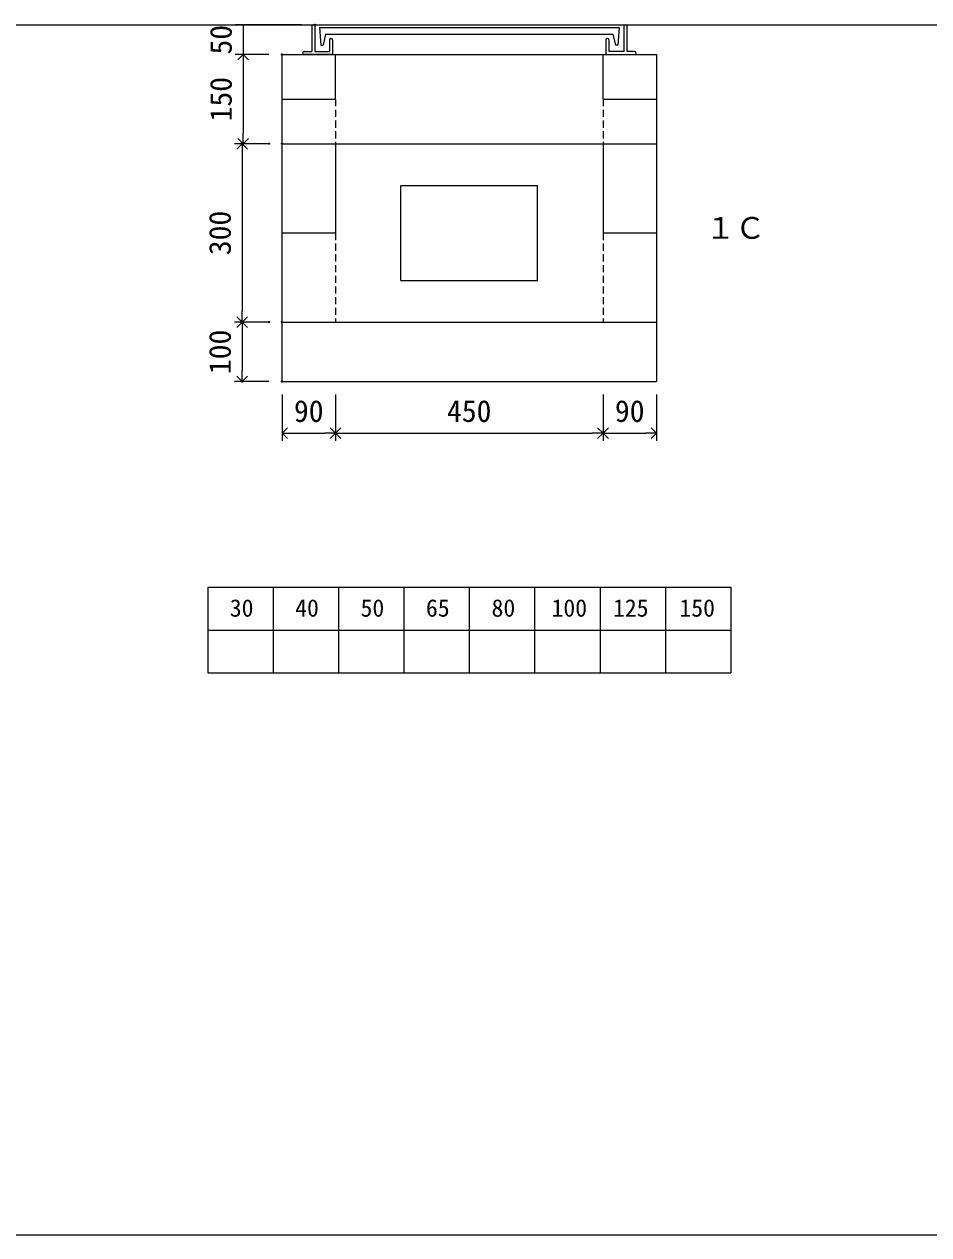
# Model space of a CAD drawing. Units: millimetres, scale not verified. Extents: x -4890 to 4890, y -2290 to 2289.
# Drawn here: x 1846 to 3368, y -1986 to 50 of the extents above; entities that cross this region are included whole.
import ezdxf
from ezdxf.enums import TextEntityAlignment as Align

# ---------------------------------------------------------------- set-up
doc = ezdxf.new("R2010")
doc.units = ezdxf.units.MM
doc.header["$LTSCALE"] = 10
doc.header["$PDMODE"] = 32
doc.header["$PDSIZE"] = 2
for name, pattern in [('DASHED1', [1.8, 1.2, -0.6]), ('USER2', [50.8, 31.75, -6.35, 6.35, -6.35]), ('USER5', [3.185, 0.01, -3.175])]:
    doc.linetypes.add(name, pattern=pattern)
for name, color, linetype, lineweight in [('0-1_Defpoints', 7, 'USER2', 5), ('0-2_waku', 7, 'Continuous', 18), ('0-3_gaikei', 7, 'Continuous', 18), ('0-4_kakure', 7, 'USER5', 18), ('0-5_sunpou', 7, 'Continuous', 5), ('0-8_uchigawa', 6, 'Continuous', 18), ('0-A_futa', 3, 'Continuous', 18), ('0-B_GL', 4, 'Continuous', 18), ('0-D_文字１', 7, 'Continuous', 18)]:
    doc.layers.add(name, color=color, linetype=linetype, lineweight=lineweight)
doc.styles.add('ＭＳ ゴシック', font='')
doc.styles.get('ＭＳ ゴシック').set_extended_font_data('MS Gothic')

# ---------------------------------------------------------------- blocks, each defined once
blk = doc.blocks.new('_Open90')
at = {"layer": '0-5_sunpou'}
blk.add_line((0, 0), (-1, 0), dxfattribs=at)
blk.add_lwpolyline([(-0.5, 0.5), (0, 0), (-0.5, -0.5)], dxfattribs=at)
blk = doc.blocks.new('D82')
at = {"layer": '0-1_Defpoints'}
for p in [(3727.82, 2064.36), (3660.58, 1764.36), (3727.82, 1764.36)]:
    blk.add_point(p, dxfattribs=at)
at = {"layer": '0-5_sunpou'}
for p, q in [((3705.82, 2064.36), (3647.58, 2064.36)), ((3660.58, 2046.36), (3660.58, 1782.36)), ((3705.82, 1764.36), (3647.58, 1764.36))]:
    blk.add_line(p, q, dxfattribs=at)
at = {"layer": '0-5_sunpou', "xscale": 18, "yscale": 18}
for p, rotation in [((3660.58, 2064.36), 90), ((3660.58, 1764.36), 270)]:
    blk.add_blockref('_Open90', p, dxfattribs=dict(at, rotation=rotation))
at = {"layer": '0-5_sunpou', "style": 'ＭＳ ゴシック'}
blk.add_text('300', height=36.66, rotation=90, dxfattribs=at).set_placement((3652.58, 1876.86), align=Align.BOTTOM_LEFT)
blk = doc.blocks.new('D83')
at = {"layer": '0-1_Defpoints'}
for p in [(3705.82, 1764.36), (3660.58, 1664.36), (3727.82, 1664.36)]:
    blk.add_point(p, dxfattribs=at)
at = {"layer": '0-5_sunpou'}
for p, q in [((3683.82, 1764.36), (3647.58, 1764.36)), ((3660.58, 1746.36), (3660.58, 1682.36)), ((3705.82, 1664.36), (3647.58, 1664.36))]:
    blk.add_line(p, q, dxfattribs=at)
at = {"layer": '0-5_sunpou', "xscale": 18, "yscale": 18}
for p, rotation in [((3660.58, 1764.36), 90), ((3660.58, 1664.36), 270)]:
    blk.add_blockref('_Open90', p, dxfattribs=dict(at, rotation=rotation))
at = {"layer": '0-5_sunpou', "style": 'ＭＳ ゴシック'}
blk.add_text('100', height=36.66, rotation=90, dxfattribs=at).set_placement((3652.58, 1676.86), align=Align.BOTTOM_LEFT)
blk = doc.blocks.new('D84')
at = {"layer": '0-1_Defpoints'}
for p in [(3782.82, 2264.36), (3662.22, 2214.36), (3727.82, 2214.36)]:
    blk.add_point(p, dxfattribs=at)
at = {"layer": '0-5_sunpou'}
for p, q in [((3760.82, 2264.36), (3649.22, 2264.36)), ((3662.22, 2264.36), (3662.22, 2214.36)), ((3705.82, 2214.36), (3649.22, 2214.36))]:
    blk.add_line(p, q, dxfattribs=at)
at = {"layer": '0-5_sunpou', "style": 'ＭＳ ゴシック'}
blk.add_text('50', height=36.66, rotation=90, dxfattribs=at).set_placement((3654.22, 2214.36), align=Align.BOTTOM_LEFT)
blk = doc.blocks.new('D85')
at = {"layer": '0-1_Defpoints'}
for p in [(3727.82, 2214.36), (3662.22, 2064.36), (3705.82, 2064.36)]:
    blk.add_point(p, dxfattribs=at)
at = {"layer": '0-5_sunpou'}
for p, q in [((3705.82, 2214.36), (3649.22, 2214.36)), ((3662.22, 2196.36), (3662.22, 2082.36)), ((3683.82, 2064.36), (3649.22, 2064.36))]:
    blk.add_line(p, q, dxfattribs=at)
at = {"layer": '0-5_sunpou', "xscale": 18, "yscale": 18}
for p, rotation in [((3662.22, 2214.36), 90), ((3662.22, 2064.36), 270)]:
    blk.add_blockref('_Open90', p, dxfattribs=dict(at, rotation=rotation))
at = {"layer": '0-5_sunpou', "style": 'ＭＳ ゴシック'}
blk.add_text('150', height=36.66, rotation=90, dxfattribs=at).set_placement((3654.22, 2101.86), align=Align.BOTTOM_LEFT)

msp = doc.modelspace()

# ---------------------------------------------------------------- linework, layer by layer
at = {"layer": '0-2_waku'}
for p, q in [((2155.18, -896.53), (2155.18, -1040.53)), ((2155.18, -896.53), (2155.18, -1040.53)), ((2155.18, -896.53), (2155.18, -1040.53)), ((2155.18, -896.53), (2155.18, -1040.53)), ((2155.18, -896.53), (3035.18, -896.53)), ((2265.18, -896.53), (2265.18, -1040.53)), ((2375.18, -896.53), (2375.18, -1040.53)), ((2375.18, -896.53), (2375.18, -1040.53)), ((2485.18, -896.53), (2485.18, -1040.53)), ((2595.18, -896.53), (2595.18, -1040.53)), ((2705.18, -896.53), (2705.18, -1040.53)), ((2815.18, -896.53), (2815.18, -1040.53)), ((2925.18, -896.53), (2925.18, -1040.53)), ((3035.18, -896.53), (3035.18, -1040.53)), ((2155.18, -968.53), (3035.18, -968.53)), ((2155.18, -1040.53), (3035.18, -1040.53)), ((-1229.82, -1985.53), (4890.18, -1985.53)), ((-1229.82, -1985.53), (4890.18, -1985.53)), ((-1229.82, -1985.53), (4890.18, -1985.53))]:
    msp.add_line(p, q, dxfattribs=at)
at = {"layer": '0-3_gaikei'}
for p, q in [((2280.18, -0.53), (2910.18, -0.53)), ((2280.18, -0.53), (2910.18, -0.53)), ((2280.18, -0.53), (2370.18, -0.53)), ((2280.18, -0.53), (2910.18, -0.53)), ((2280.18, -0.53), (2370.18, -0.53)), ((2280.18, -0.53), (2910.18, -0.53)), ((2280.18, -0.53), (2910.18, -0.53)), ((2280.18, -0.53), (2910.18, -0.53)), ((2280.18, -550.53), (2280.18, -0.53)), ((2360.18, -0.53), (2830.18, -0.53)), ((2360.18, -0.53), (2830.18, -0.53)), ((2370.18, -0.53), (2820.18, -0.53)), ((2370.18, -75.53), (2370.18, -0.53)), ((2820.18, -0.53), (2910.18, -0.53)), ((2820.18, -0.53), (2910.18, -0.53)), ((2820.18, -75.53), (2820.18, -0.53)), ((2910.18, -0.53), (2910.18, -550.53)), ((2280.18, -75.53), (2370.18, -75.53)), ((2820.18, -75.53), (2910.18, -75.53)), ((2280.18, -150.53), (2910.18, -150.53)), ((2280.18, -150.53), (2910.18, -150.53)), ((2280.18, -150.53), (2910.18, -150.53)), ((2360.18, -150.53), (2830.18, -150.53)), ((2360.18, -150.53), (2830.18, -150.53)), ((2370.18, -150.53), (2370.18, -300.53)), ((2820.18, -150.53), (2820.18, -300.53)), ((2280.18, -300.53), (2370.18, -300.53)), ((2820.18, -300.53), (2910.18, -300.53)), ((2280.18, -450.53), (2910.18, -450.53)), ((2280.18, -450.53), (2910.18, -450.53)), ((2280.18, -550.53), (2910.18, -550.53)), ((2280.18, -550.53), (2910.18, -550.53)), ((2280.18, -550.53), (2910.18, -550.53))]:
    msp.add_line(p, q, dxfattribs=at)
at = {"layer": '0-4_kakure', "linetype": 'DASHED1', "lineweight": 5}
for p, q in [((2370.18, -75.53), (2370.18, -150.53)), ((2820.18, -75.53), (2820.18, -150.53)), ((2370.18, -300.53), (2370.18, -450.53)), ((2820.18, -300.53), (2820.18, -450.53))]:
    msp.add_line(p, q, dxfattribs=at)
at = {"layer": '0-5_sunpou'}
for p, q in [((2280.18, -572.53), (2280.18, -650.46)), ((2370.18, -572.53), (2370.18, -650.46)), ((2370.18, -572.53), (2370.18, -650.46)), ((2820.18, -572.53), (2820.18, -650.46)), ((2820.18, -572.53), (2820.18, -650.46)), ((2910.18, -572.53), (2910.18, -650.46)), ((2298.18, -637.46), (2352.18, -637.46)), ((2388.18, -637.46), (2802.18, -637.46)), ((2838.18, -637.46), (2892.18, -637.46))]:
    msp.add_line(p, q, dxfattribs=at)
at = {"layer": '0-8_uchigawa'}
for p, q in [((2480.18, -380.53), (2480.18, -220.53)), ((2480.18, -220.53), (2710.18, -220.53)), ((2710.18, -380.53), (2710.18, -220.53)), ((2480.18, -380.53), (2710.18, -380.53))]:
    msp.add_line(p, q, dxfattribs=at)
at = {"layer": '0-A_futa'}
for p, q in [((2330.18, 47.47), (2330.18, 4.47)), ((2332.18, 49.47), (2335.18, 49.47)), ((2335.18, 49.47), (2335.18, 4.47)), ((2343, 44.97), (2847.33, 44.97)), ((2343, 44.97), (2345.49, 14.97)), ((2847.33, 44.97), (2845.08, 14.97)), ((2855.19, 49.47), (2855.19, 4.47)), ((2855.19, 49.47), (2858.19, 49.47)), ((2860.19, 47.47), (2860.19, 4.47)), ((2353.52, 33.97), (2349.2, 14.97)), ((2353.52, 33.97), (2836.85, 33.97)), ((2360.18, 24.47), (2360.18, 4.47)), ((2362.18, 26.47), (2363.18, 26.47)), ((2365.18, 24.47), (2365.18, -0.53)), ((2825.18, 24.47), (2825.18, -0.53)), ((2828.18, 26.47), (2827.18, 26.47)), ((2830.18, 24.47), (2830.18, 4.47)), ((2836.85, 33.97), (2841.17, 14.97)), ((2315.18, 2.47), (2315.18, 1.47)), ((2317.18, 4.47), (2330.18, 4.47)), ((2335.18, 4.47), (2360.18, 4.47)), ((2345.49, 14.97), (2349.2, 14.97)), ((2855.19, 4.47), (2830.18, 4.47)), ((2845.08, 14.97), (2841.17, 14.97)), ((2873.19, 4.47), (2860.19, 4.47)), ((2875.19, 2.47), (2875.19, 1.47)), ((2365.18, -0.53), (2317.18, -0.53)), ((2825.18, -0.53), (2873.19, -0.53))]:
    msp.add_line(p, q, dxfattribs=at)
for centre, start, end in [((2332.18, 47.47), 90, 180), ((2858.19, 47.47), 0, 90), ((2362.18, 24.47), 90, 180), ((2363.18, 24.47), 0, 90), ((2827.18, 24.47), 90, 180), ((2828.18, 24.47), 0, 90), ((2317.18, 2.47), 90, 180), ((2317.18, 1.47), 180, 270), ((2873.19, 2.47), 0, 90), ((2873.19, 1.47), 270, 0)]:
    msp.add_arc(centre, 2, start, end, dxfattribs=at)
at = {"layer": '0-B_GL'}
msp.add_line((-1230.32, 49.47), (4889.68, 49.47), dxfattribs=at)
msp.add_line((-1230.32, 49.47), (4889.68, 49.47), dxfattribs=at)

# ---------------------------------------------------------------- block references
at = {"layer": '0-5_sunpou'}
for name in ['D84', 'D85', 'D82', 'D83']:
    msp.add_blockref(name, (-1447.63, -2214.89), dxfattribs=at)
at = {"layer": '0-5_sunpou', "xscale": 18, "yscale": 18, "rotation": 180}
for p in [(2280.18, -637.46), (2370.18, -637.46), (2820.18, -637.46)]:
    msp.add_blockref('_Open90', p, dxfattribs=at)
at = {"layer": '0-5_sunpou', "xscale": 18, "yscale": 18}
for p in [(2370.18, -637.46), (2820.18, -637.46), (2910.18, -637.46)]:
    msp.add_blockref('_Open90', p, dxfattribs=at)

# ---------------------------------------------------------------- texts
at = {"layer": '0-5_sunpou', "style": 'ＭＳ ゴシック'}
for s, p in [('90', (2300.18, -629.46)), ('450', (2557.68, -629.46)), ('90', (2840.18, -629.46))]:
    msp.add_text(s, height=36.66, dxfattribs=at).set_placement(p, align=Align.BOTTOM_LEFT)
at = {"layer": '0-D_文字１', "style": 'ＭＳ ゴシック'}
for s, height, p in [('１Ｃ', 36.66, (2992.69, -321.48)), ('30', 29.33, (2192.25, -954.76)), ('40', 29.33, (2302.25, -954.76)), ('50', 29.33, (2412.25, -954.76)), ('65', 29.33, (2522.25, -954.76)), ('80', 29.33, (2632.66, -954.76)), ('100', 29.33, (2733.54, -954.76)), ('125', 29.33, (2836.92, -954.76)), ('150', 29.33, (2948.69, -954.76))]:
    msp.add_text(s, height=height, dxfattribs=at).set_placement(p, align=Align.BOTTOM_LEFT)

doc.saveas('drawing.dxf')
